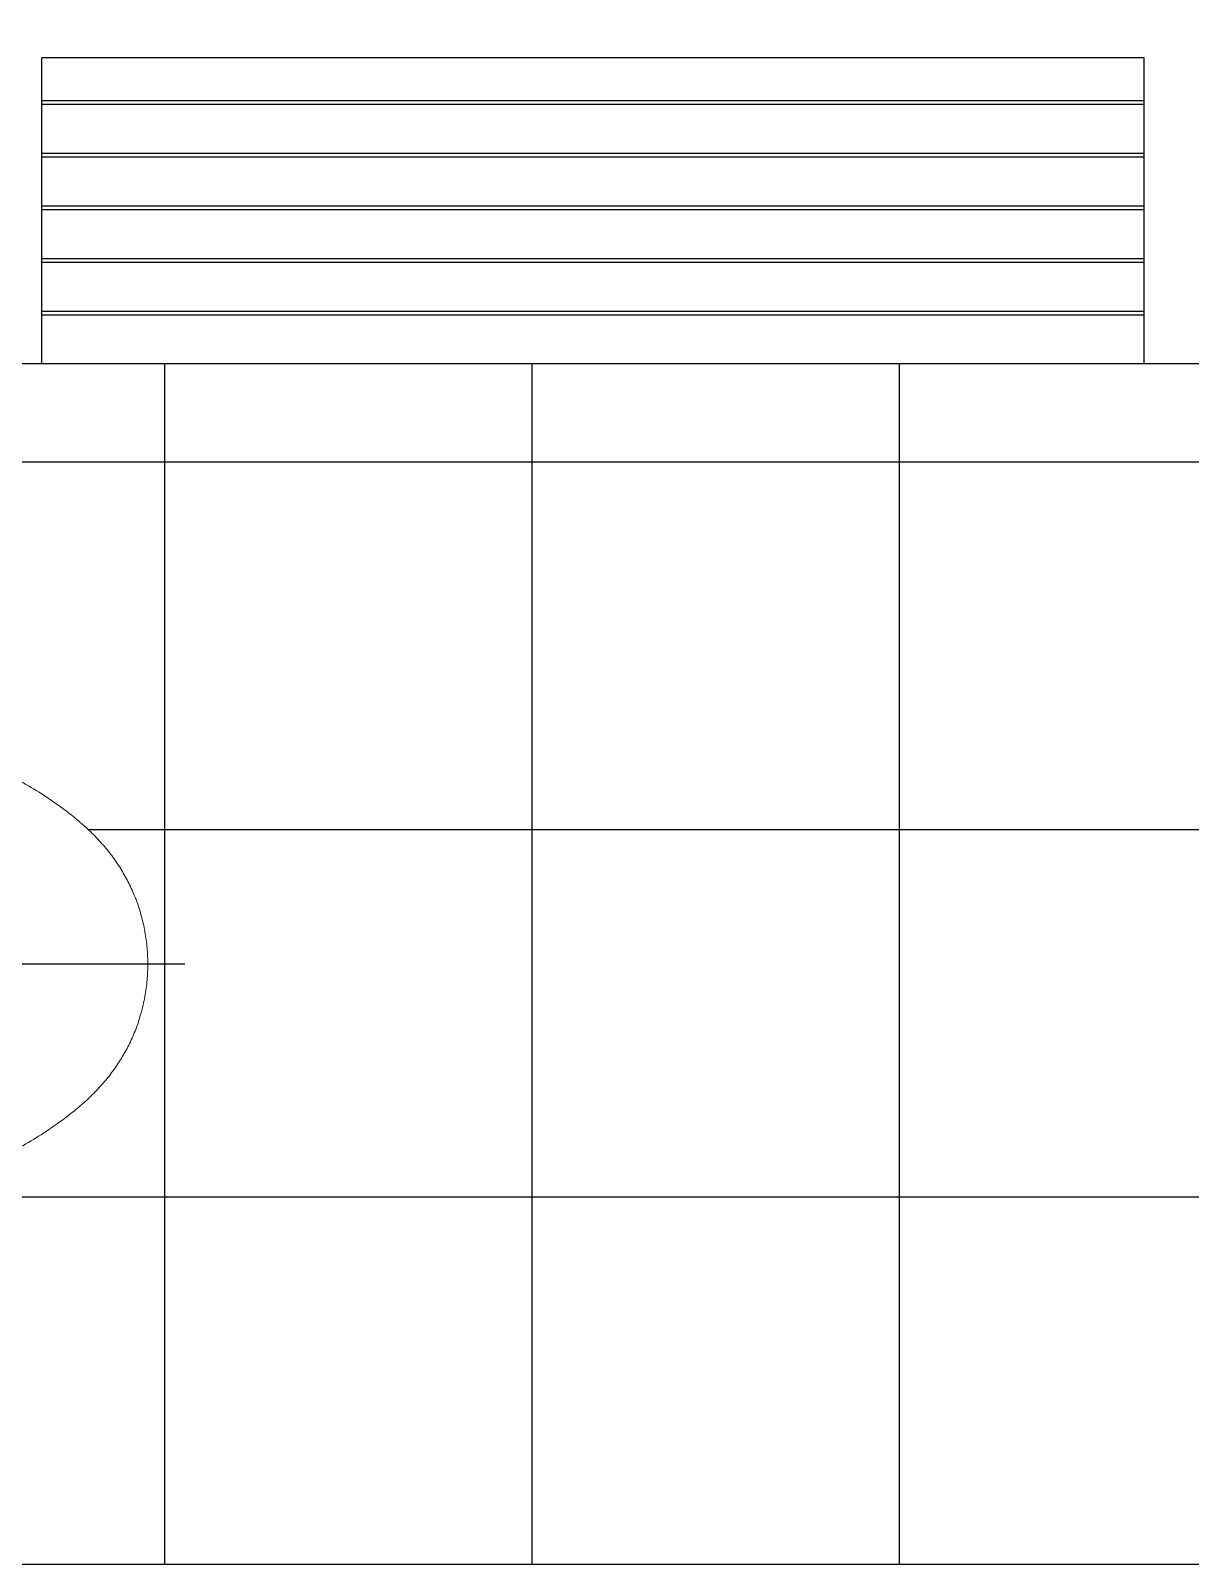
# Model space of a CAD drawing. Header units: millimetres. Extents: x 18456 to 179493, y -203649 to 469211.
# Drawn here: x 137440 to 138387, y 123504 to 124756 of the extents above; entities that cross this region are included whole.
import ezdxf

# ---------------------------------------------------------------- set-up
doc = ezdxf.new("R2010")
doc.units = ezdxf.units.MM
doc.layers.add('X-평면도(기본형)$0$FUR', color=6, linetype='Continuous', true_color=0xff00ff)
doc.layers.add('X-평면도(기본형)$0$TIL', color=5, linetype='Continuous', true_color=0x0000ff)

# ---------------------------------------------------------------- blocks, each defined once
blk = doc.blocks.new('X-평면도(기본형)$0$IW990')
at = {"layer": 'X-평면도(기본형)$0$FUR', "color": 1, "ltscale": 30, "true_color": 0xff0000}
blk.add_line((237991.9, 46180.3), (238735, 46180.3), dxfattribs=at)
at = {"layer": 'X-평면도(기본형)$0$FUR', "linetype": 'Continuous', "lineweight": 15}
for points, knots in [([(238522.2, 46373.3), (238513.8, 46373.4, 0), (238497.1, 46373.6, 0), (238472.1, 46373.7, 0), (238447, 46373.7, 0), (238422.1, 46373.6, 0), (238394.4, 46373.3, 0), (238363.9, 46372.6, 0), (238330.6, 46371.2, 0), (238302.9, 46369.6, 0), (238280.7, 46368.1, 0), (238263.9, 46367, 0), (238247.2, 46365.5, 0), (238230.4, 46363.6, 0), (238213.7, 46360.9, 0), (238196.5, 46357.3, 0), (238178.8, 46352.3, 0), (238160.7, 46345.8, 0), (238143, 46338.3, 0), (238125.8, 46329.5, 0), (238111, 46320.7, 0), (238098.3, 46312.2, 0), (238087.6, 46304.4, 0), (238077.3, 46296, 0), (238067.5, 46287.1, 0), (238058.6, 46277.6, 0), (238050.6, 46267.7, 0), (238043.7, 46257.3, 0), (238037.6, 46246.4, 0), (238032.6, 46235, 0), (238029.4, 46226.6, 0), (238028.2, 46221.9, 0), (238028.1, 46221.5, 0)], [0, 0, 0, 0, 0.045045, 0.090113, 0.135167, 0.180192, 0.2252, 0.286412, 0.347638, 0.408861, 0.439659, 0.470514, 0.501361, 0.532157, 0.562894, 0.593613, 0.628106, 0.662718, 0.697369, 0.73198, 0.766473, 0.790174, 0.813941, 0.837696, 0.861396, 0.885041, 0.907276, 0.929591, 0.951906, 0.974141, 0.996378, 1, 1, 1, 1]), ([(238022.2, 46180.3), (238022.2, 46182.5, 0), (238022.3, 46186.8, 0), (238022.8, 46193.4, 0), (238023.5, 46200, 0), (238024.6, 46206.8, 0), (238025.9, 46213.4, 0), (238027.1, 46218.3, 0), (238028, 46221, 0), (238028.1, 46221.5, 0)], [0, 0, 0, 0, 0.15677, 0.311274, 0.473781, 0.636377, 0.799122, 0.962022, 1, 1, 1, 1]), ([(238022.2, 46180.3), (238022.2, 46178.1, 0), (238022.3, 46173.8, 0), (238022.8, 46167.2, 0), (238023.5, 46160.5, 0), (238024.6, 46153.8, 0), (238026, 46147.2, 0), (238027.2, 46142.2, 0), (238028, 46139.6, 0), (238028.1, 46139.1, 0)], [0, 0, 0, 0, 0.15677, 0.311274, 0.473781, 0.636377, 0.799122, 0.962022, 1, 1, 1, 1]), ([(238522.2, 45987.3), (238513.9, 45987.2, 0), (238497.2, 45986.9, 0), (238472.1, 45986.8, 0), (238447.1, 45986.8, 0), (238422.1, 45986.9, 0), (238394.4, 45987.2, 0), (238363.9, 45987.9, 0), (238330.7, 45989.3, 0), (238302.9, 45990.9, 0), (238280.7, 45992.4, 0), (238263.9, 45993.5, 0), (238247.2, 45995, 0), (238230.4, 45996.9, 0), (238213.8, 45999.5, 0), (238196.5, 46003.2, 0), (238178.8, 46008.2, 0), (238160.7, 46014.6, 0), (238143, 46022.2, 0), (238125.8, 46030.9, 0), (238111, 46039.8, 0), (238098.3, 46048.3, 0), (238087.6, 46056.1, 0), (238077.3, 46064.4, 0), (238067.5, 46073.4, 0), (238058.6, 46082.8, 0), (238050.7, 46092.8, 0), (238043.7, 46103.1, 0), (238037.6, 46114, 0), (238032.6, 46125.4, 0), (238029.4, 46133.9, 0), (238028.3, 46138.5, 0), (238028.1, 46138.9, 0)], [0, 0, 0, 0, 0.045045, 0.090113, 0.135167, 0.180192, 0.2252, 0.286412, 0.347638, 0.408861, 0.439659, 0.470514, 0.501361, 0.532157, 0.562894, 0.593613, 0.628106, 0.662718, 0.697369, 0.73198, 0.766473, 0.790174, 0.813941, 0.837696, 0.861396, 0.885041, 0.907276, 0.929591, 0.951906, 0.974141, 0.996378, 1, 1, 1, 1])]:
    blk.add_open_spline(points, degree=3, knots=knots, dxfattribs=at)

msp = doc.modelspace()

# ---------------------------------------------------------------- linework, layer by layer
at = {"layer": 'X-평면도(기본형)$0$FUR'}
for p, q in [((137449.6, 124483.9), (137449.6, 124733.9)), ((138349.6, 124733.9), (137449.6, 124733.9)), ((138349.6, 124483.9), (138349.6, 124733.9)), ((139269.7, 123503.9), (136849.6, 123503.9))]:
    msp.add_line(p, q, dxfattribs=at)
at = {"layer": 'X-평면도(기본형)$0$FUR', "color": 5, "true_color": 0x0000ff}
for p, q in [((137449.6, 124698.9), (138349.6, 124698.9)), ((137449.6, 124695.9), (138349.6, 124695.9)), ((137449.6, 124655.9), (138349.6, 124655.9)), ((137449.6, 124652.9), (138349.6, 124652.9)), ((137449.6, 124612.9), (138349.6, 124612.9)), ((137449.6, 124609.9), (138349.6, 124609.9)), ((137449.6, 124569.9), (138349.6, 124569.9)), ((137449.6, 124566.9), (138349.6, 124566.9)), ((137449.6, 124526.9), (138349.6, 124526.9)), ((137449.6, 124523.9), (138349.6, 124523.9))]:
    msp.add_line(p, q, dxfattribs=at)
at = {"layer": 'X-평면도(기본형)$0$FUR'}
msp.add_lwpolyline([(136849.6, 124483.9), (136849.6, 125683.9), (138449.6, 125683.9), (138449.6, 124483.9)], close=True, dxfattribs=at)
at = {"layer": 'X-평면도(기본형)$0$TIL'}
for p, q in [((137549.6, 124483.9), (137549.6, 123503.9)), ((137849.6, 124483.9), (137849.6, 123503.9)), ((138149.6, 124483.9), (138149.6, 123503.9)), ((136849.6, 124403.9), (139349.6, 124403.9)), ((137487.2, 124103.9), (139349.6, 124103.9)), ((137307.8, 123803.9), (139349.6, 123803.9))]:
    msp.add_line(p, q, dxfattribs=at)

# ---------------------------------------------------------------- block references
at = {"layer": 'X-평면도(기본형)$0$FUR', "xscale": -1}
msp.add_blockref('X-평면도(기본형)$0$IW990', (375558.3, 77813.7), dxfattribs=at)

doc.saveas('drawing.dxf')
